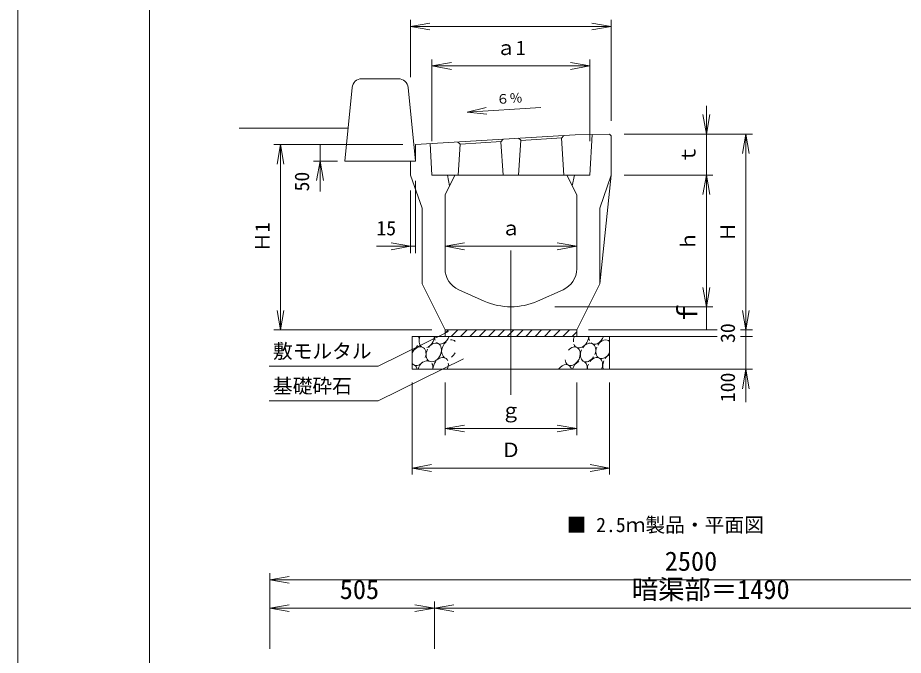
# Model space of a CAD drawing. Units: millimetres, scale not verified. Extents: x 7326 to 28050, y 3664 to 17948.
# Drawn here: x 23870 to 26561, y 14800 to 16737 of the extents above; entities that cross this region are included whole.
import ezdxf
from ezdxf.enums import TextEntityAlignment as Align

# ---------------------------------------------------------------- set-up
doc = ezdxf.new("R2010")
doc.units = ezdxf.units.MM
doc.header["$LTSCALE"] = 20
doc.layers.add('0_2', color=4, linetype='Continuous', lineweight=18)
doc.styles.add('ＭＳ ゴシック-5.0-0.0', font='')
doc.styles.get('ＭＳ ゴシック-5.0-0.0').set_extended_font_data('ＭＳ ゴシック-5.0-0.0')

msp = doc.modelspace()

# ---------------------------------------------------------------- linework, layer by layer
at = {"layer": '0_2'}
for p, q in [((23869.89, 11827.93), (23869.89, 17867.93)), ((24269.89, 12137.93), (24269.89, 17223.27)), ((25063.49, 16730.76), (25063.49, 16556.52)), ((25063.49, 16710.76), (25122.58, 16721.18)), ((25673.49, 16710.76), (25614.4, 16721.18)), ((25673.49, 16423.76), (25673.49, 16730.76)), ((25063.49, 16710.76), (25673.49, 16710.76)), ((25063.49, 16710.76), (25122.58, 16700.34)), ((25673.49, 16710.76), (25614.4, 16700.34)), ((25128.49, 16610.76), (25128.49, 16362.6)), ((25608.49, 16610.76), (25608.49, 16362.6)), ((25128.49, 16590.76), (25187.58, 16601.18)), ((25128.49, 16590.76), (25187.58, 16580.34)), ((25128.49, 16590.76), (25608.49, 16590.76)), ((25608.49, 16590.76), (25549.4, 16601.18)), ((25608.49, 16590.76), (25549.4, 16580.34)), ((25026.34, 16551.86), (24915.64, 16551.86)), ((24885.79, 16524.85), (24863.49, 16301.86)), ((25056.19, 16524.85), (25078.49, 16301.86)), ((25962.49, 16383.76), (25962.49, 16469.25)), ((25235.44, 16450.72), (25293.79, 16464.66)), ((25235.44, 16450.72), (25459.85, 16464.18)), ((25235.44, 16450.72), (25295.04, 16443.86)), ((25962.49, 16383.76), (25952.07, 16442.85)), ((25962.49, 16383.76), (25972.91, 16442.85)), ((24543.13, 16401.86), (24873.49, 16401.86)), ((25338.15, 16359.94), (25345.49, 16368.27)), ((25398.68, 16364.77), (25391.49, 16371.1)), ((25391.94, 16258.86), (25398.68, 16364.77)), ((25522.95, 16372.4), (25398.92, 16364.55)), ((25522.16, 16371.5), (25529.49, 16379.83)), ((25529.32, 16258.86), (25522.16, 16371.5)), ((25712.8, 16383.76), (26102.49, 16383.76)), ((25962.49, 16383.76), (25962.49, 16258.86)), ((26082.49, 16383.76), (26072.07, 16324.68)), ((26082.49, 16383.76), (26082.49, 15788.86)), ((26082.49, 16383.76), (26092.91, 16324.68)), ((24648.49, 16351.86), (25039.91, 16351.86)), ((24668.49, 16351.86), (24658.07, 16292.78)), ((24668.49, 16351.86), (24668.49, 15788.86)), ((24668.49, 16351.86), (24678.91, 16292.78)), ((24788.49, 16351.86), (24788.49, 16301.86)), ((25214.68, 16353.21), (25207.49, 16359.53)), ((25208.67, 16258.86), (25214.68, 16353.21)), ((25338.95, 16360.84), (25214.92, 16352.99)), ((25344.59, 16258.86), (25338.15, 16359.94)), ((24842.03, 16301.86), (24768.49, 16301.86)), ((24788.49, 16301.86), (24778.07, 16242.78)), ((24788.49, 16301.86), (24788.49, 16209.39)), ((24788.49, 16301.86), (24798.91, 16242.78)), ((24863.49, 16301.86), (25063.49, 16301.86)), ((25673.49, 16258.86), (25638.49, 15928.86)), ((25712.8, 16258.86), (25982.49, 16258.86)), ((25962.49, 16258.86), (25952.07, 16199.78)), ((25962.49, 16258.86), (25962.49, 15858.86)), ((25962.49, 16258.86), (25972.91, 16199.78)), ((25078.49, 16241.39), (25078.49, 16021.46)), ((25063.49, 16211.85), (25063.49, 16021.46)), ((25063.49, 16042.74), (24959.74, 16042.74)), ((25063.49, 16042.74), (25004.4, 16053.16)), ((25063.49, 16042.74), (25004.4, 16032.32)), ((25063.49, 16042.74), (25078.49, 16042.74)), ((25168.49, 16042.74), (25227.58, 16053.16)), ((25168.49, 16042.74), (25568.49, 16042.74)), ((25168.49, 16042.74), (25227.58, 16032.32)), ((25568.49, 16042.74), (25509.4, 16053.16)), ((25568.49, 16042.74), (25509.4, 16032.32)), ((25368.49, 16030.23), (25368.49, 15591.73)), ((25962.49, 15858.86), (25952.07, 15917.95)), ((25962.49, 15858.86), (25972.91, 15917.95)), ((25502.49, 15858.86), (25982.49, 15858.86)), ((25962.49, 15858.86), (25962.49, 15788.86)), ((24668.49, 15788.86), (24658.07, 15847.95)), ((24668.49, 15788.86), (24678.91, 15847.95)), ((26082.49, 15788.86), (26072.07, 15847.95)), ((26082.49, 15788.86), (26092.91, 15847.95)), ((25128.49, 15788.86), (24648.49, 15788.86)), ((24965.44, 15678.86), (25179.21, 15784.18)), ((25179.08, 15788.86), (25168.49, 15778.28)), ((25207.36, 15788.86), (25187.36, 15768.86)), ((25235.65, 15788.86), (25215.65, 15768.86)), ((25263.93, 15788.86), (25243.93, 15768.86)), ((25292.22, 15788.86), (25272.22, 15768.86)), ((25320.5, 15788.86), (25300.5, 15768.86)), ((25348.79, 15788.86), (25328.79, 15768.86)), ((25377.07, 15788.86), (25357.07, 15768.86)), ((25405.35, 15788.86), (25385.35, 15768.86)), ((25433.64, 15788.86), (25413.64, 15768.86)), ((25461.92, 15788.86), (25441.92, 15768.86)), ((25490.21, 15788.86), (25470.21, 15768.86)), ((25518.49, 15788.86), (25498.49, 15768.86)), ((25546.78, 15788.86), (25526.78, 15768.86)), ((25568.49, 15782.3), (25555.06, 15768.86)), ((25604.48, 15788.86), (25995.14, 15788.86)), ((26065.96, 15788.86), (26102.49, 15788.86)), ((26082.49, 15788.86), (26082.49, 15768.86)), ((25656.77, 15768.86), (25995.14, 15768.86)), ((26065.96, 15768.86), (26102.49, 15768.86)), ((26082.49, 15768.86), (26082.49, 15668.86)), ((25224.07, 15700.4), (24965.44, 15572.98)), ((24965.44, 15678.86), (24633.96, 15678.86)), ((25656.77, 15668.86), (26102.49, 15668.86)), ((26082.49, 15668.86), (26072.07, 15609.78)), ((26082.49, 15668.86), (26082.49, 15568.99)), ((26082.49, 15668.86), (26092.91, 15609.78)), ((25068.49, 15348.86), (25068.49, 15628.86)), ((25168.49, 15468.86), (25168.49, 15628.86)), ((25568.49, 15468.86), (25568.49, 15628.86)), ((25668.49, 15348.86), (25668.49, 15628.86)), ((24965.44, 15572.98), (24633.96, 15572.98)), ((25168.49, 15488.86), (25227.58, 15499.28)), ((25168.49, 15488.86), (25568.49, 15488.86)), ((25168.49, 15488.86), (25227.58, 15478.44)), ((25568.49, 15488.86), (25509.4, 15499.28)), ((25568.49, 15488.86), (25509.4, 15478.44)), ((25068.49, 15368.86), (25127.58, 15379.28)), ((25668.49, 15368.86), (25068.49, 15368.86)), ((25068.49, 15368.86), (25127.58, 15358.44)), ((25668.49, 15368.86), (25609.4, 15379.28)), ((25668.49, 15368.86), (25609.4, 15358.44)), ((24635.95, 14819.78), (24635.95, 15048.9)), ((24635.95, 15028.9), (24695.03, 15039.32)), ((24635.95, 15028.9), (24695.03, 15018.48)), ((24635.95, 15028.9), (27135.95, 15028.9)), ((25135.95, 14819.78), (25135.95, 14963.14)), ((24635.95, 14943.14), (24695.03, 14953.56)), ((24635.95, 14943.14), (24695.03, 14932.72)), ((24635.95, 14943.14), (25135.95, 14943.14)), ((25135.95, 14943.14), (25076.86, 14953.56)), ((25135.95, 14943.14), (25076.86, 14932.72)), ((25135.95, 14943.14), (25195.03, 14953.56)), ((25135.95, 14943.14), (25195.03, 14932.72)), ((25135.95, 14943.14), (26635.95, 14943.14))]:
    msp.add_line(p, q, dxfattribs=at)
at = {"layer": '0_2', "color": 2}
for p, q in [((25078.49, 16351.86), (25563.49, 16381.66)), ((25668.49, 16383.76), (25563.49, 16381.66)), ((25615, 16382.69), (25608.49, 16258.86)), ((25668.49, 16383.76), (25673.49, 16378.86)), ((25673.49, 16378.86), (25673.49, 16258.86)), ((25078.49, 16301.86), (25078.49, 16351.86)), ((25123.46, 16354.63), (25128.49, 16258.86)), ((25063.49, 16258.86), (25063.49, 16301.86)), ((25078.49, 16301.86), (25063.49, 16301.86)), ((25063.49, 16258.86), (25098.49, 16158.86)), ((25128.49, 16258.86), (25538.49, 16258.86)), ((25198.49, 16258.86), (25168.49, 16198.86)), ((25175.49, 16258.86), (25182.06, 16226.01)), ((25538.49, 16258.86), (25568.49, 16198.86)), ((25538.49, 16258.86), (25608.49, 16258.86)), ((25561.49, 16258.86), (25554.92, 16226.01)), ((25638.49, 16158.86), (25673.49, 16258.86)), ((25168.49, 15974.36), (25168.49, 16198.86)), ((25568.49, 15974.36), (25568.49, 16198.86)), ((25098.49, 15928.86), (25098.49, 16158.86)), ((25638.49, 16158.86), (25638.49, 15928.86)), ((25168.49, 15974.36), (25168.49, 16058.86)), ((25568.49, 15974.36), (25568.49, 16058.86)), ((25098.49, 15928.86), (25168.49, 15788.86)), ((25210.07, 15910.39), (25287.3, 15876.09)), ((25526.91, 15910.39), (25449.69, 15876.09)), ((25638.49, 15928.86), (25568.49, 15788.86)), ((25168.49, 15788.86), (25168.49, 15768.86)), ((25568.49, 15788.86), (25168.49, 15788.86)), ((25568.49, 15788.86), (25568.49, 15768.86)), ((25068.49, 15768.86), (25068.49, 15668.86)), ((25068.49, 15668.86), (25068.49, 15768.86)), ((25368.49, 15768.86), (25068.49, 15768.86)), ((25368.49, 15768.86), (25668.49, 15768.86)), ((25668.49, 15668.86), (25668.49, 15768.86)), ((25668.49, 15768.86), (25668.49, 15668.86)), ((25368.49, 15668.86), (25068.49, 15668.86)), ((25368.49, 15668.86), (25668.49, 15668.86))]:
    msp.add_line(p, q, dxfattribs=at)
at = {"layer": '0_2'}
for centre, start, end in [((24915.64, 16521.86), 90, 174.28941), ((25026.34, 16521.86), 5.71059, 90)]:
    msp.add_arc(centre, 30, start, end, dxfattribs=at)
at = {"layer": '0_2', "color": 2}
for centre, radius, start, end in [((25238.49, 15974.36), 70, 180, 246.04774), ((25498.49, 15974.36), 70, 293.95226, 0), ((25368.49, 16058.86), 200, 246.04774, 293.95226)]:
    msp.add_arc(centre, radius, start, end, dxfattribs=at)
at = {"layer": '0_2'}
for centre, start_param, end_param in [((25112.88, 15762.66), 1.6822672, 3.0041978), ((25066.43, 15751.92), 5.1474802, 5.7147216), ((25112.88, 15762.66), 3.7709083, 5.2928579), ((25159.95, 15773.87), 2.0795248, 2.547628), ((25159.95, 15773.87), 2.9199025, 4.8956003), ((25134.1, 15720.23), 1.5802698, 7.6313716), ((25181.33, 15730.4), 1.0316857, 3.395071), ((25181.33, 15730.4), 6.0011175, 6.7364116), ((25581.73, 15762.26), 1.6822672, 2.2705704), ((25581.73, 15762.26), 2.5502995, 5.2928579), ((25602.95, 15719.83), 4.8597842, 7.6713492), ((25628.81, 15773.47), 2.0795248, 2.5744435), ((25628.81, 15773.47), 2.9579169, 4.8956003), ((25650.18, 15730), 6.0011175, 7.7378401), ((25066.43, 15751.92), 3.8493841, 4.6902001), ((25087.31, 15709.01), 4.8928581, 7.840068), ((25181.33, 15730.4), 4.0306578, 4.6625812), ((25556.16, 15708.61), 2.320676, 7.4860293), ((25602.95, 15719.83), 1.6079237, 4.5711327), ((25650.18, 15730), 1.6954897, 4.6625812), ((25087.31, 15709.01), 2.8236307, 4.347989), ((25108.16, 15666.43), 0.0324618, 1.8168834), ((25155.1, 15676.62), 1.3150626, 2.1784748), ((25155.1, 15676.62), 5.7286705, 7.256989), ((25577.01, 15666.03), 0.7069732, 1.8168834), ((25577.01, 15666.03), 5.1582417, 6.5669059), ((25623.95, 15676.22), 4.7966503, 7.602652), ((25671.03, 15687.43), 1.6544758, 2.6284553), ((25671.03, 15687.43), 0.7283933, 1.3802926), ((25061.08, 15655.22), 5.5751573, 6.5743529), ((25108.16, 15666.43), 5.1582417, 5.8599737), ((25155.1, 15676.62), 4.7966503, 5.462491), ((25529.93, 15654.82), 5.5751573, 7.6831531), ((25623.95, 15676.22), 1.6215093, 2.1784748)]:
    msp.add_ellipse(centre, major_axis=(13.56, 26.74), ratio=0.710984, start_param=start_param, end_param=end_param, dxfattribs=at)

# ---------------------------------------------------------------- texts
at = {"layer": '0_2', "color": 7, "style": 'ＭＳ ゴシック-5.0-0.0'}
for s, height, p in [('ａ1', 43.99, (25323.56, 16610.77)), ('15', 43.99, (24959.78, 16062.79)), ('ａ', 43.99, (25338.57, 16062.75)), ('敷モルタル', 43.99, (24645.34, 15688.94)), ('基礎砕石', 43.99, (24645.34, 15583.06)), ('ｇ', 43.99, (25338.57, 15508.88)), ('Ｄ', 43.99, (25338.57, 15388.88)), ('■ 2.5ｍ製品・平面図', 43.99, (25537.62, 15160.89)), ('2500', 58.65, (25835.95, 15038.9)), ('505', 58.65, (24848.45, 14953.14)), ('暗渠部＝1490', 58.65, (25735.95, 14953.14))]:
    msp.add_text(s, height=height, dxfattribs=at).set_placement(p, align=Align.BOTTOM_LEFT)
for s, height, rotation, p in [('６％', 29.33, 3.434, (25325.47, 16466.08)), ('ｔ', 43.99, 90, (25942.49, 16291.32)), ('50', 43.99, 90, (24768.49, 16209.39)), ('Ｈ1', 43.99, 90, (24648.49, 16025.37)), ('Ｈ', 43.99, 90, (26062.49, 16056.32)), ('ｈ', 43.99, 90, (25942.58, 16028.88)), ('ｆ', 58.65, 90, (25952.49, 15798.86)), ('30', 43.99, 90, (26062.57, 15748.92)), ('100', 43.99, 90, (26062.57, 15569.05))]:
    msp.add_text(s, height=height, rotation=rotation, dxfattribs=at).set_placement(p, align=Align.BOTTOM_LEFT)

doc.saveas('drawing.dxf')
